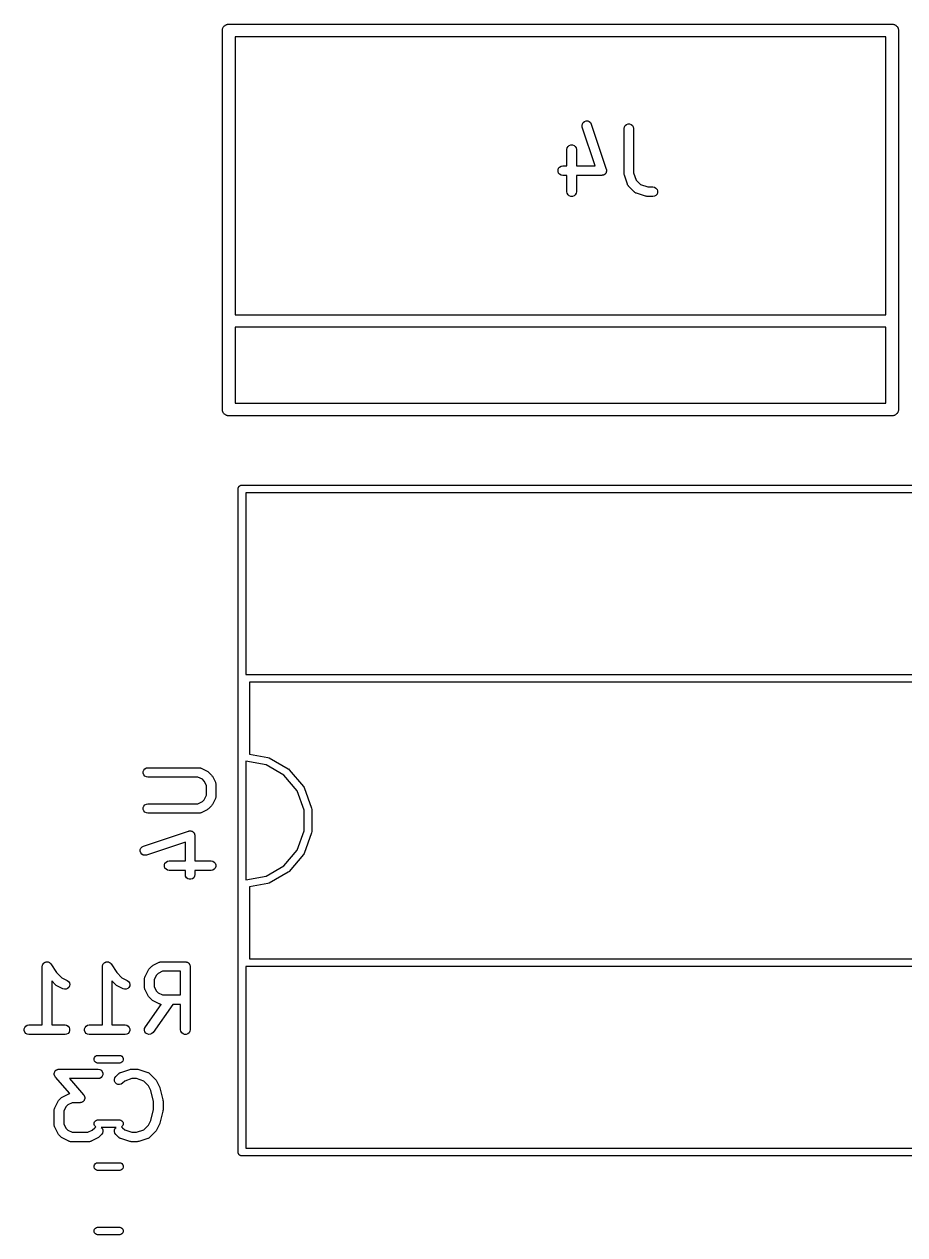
# Model space of a CAD drawing. Extents: x 43.6 to 136.4, y -133.5 to -113.1.
# Drawn here: x 107.46 to 121.4, y -132.37 to -113.2 of the extents above; entities that cross this region are included whole.
import ezdxf

# ---------------------------------------------------------------- set-up
doc = ezdxf.new("R2010")
doc.units = 0
doc.header["$MEASUREMENT"] = 0
doc.layers.add('BLACK', color=7, linetype='CONTINUOUS')

msp = doc.modelspace()

# ---------------------------------------------------------------- linework, layer by layer
at = {"layer": 'BLACK', "linetype": 'CONTINUOUS'}
for p, q in [((110.6, -113.282), (110.603, -113.274)), ((110.6, -113.291), (110.6, -113.282)), ((110.6, -117.891), (110.6, -113.291)), ((110.603, -113.274), (110.605, -113.265)), ((110.605, -113.265), (110.609, -113.258)), ((110.609, -113.258), (110.612, -113.249)), ((110.612, -113.249), (110.618, -113.242)), ((110.618, -113.242), (110.622, -113.235)), ((110.622, -113.235), (110.629, -113.229)), ((110.629, -113.229), (110.635, -113.222)), ((110.635, -113.222), (110.642, -113.218)), ((110.642, -113.218), (110.649, -113.212)), ((110.649, -113.212), (110.658, -113.209)), ((110.658, -113.209), (110.665, -113.205)), ((110.665, -113.205), (110.674, -113.203)), ((110.674, -113.203), (110.682, -113.2)), ((110.682, -113.2), (110.691, -113.2)), ((110.691, -113.2), (110.691, -113.2)), ((110.691, -113.2), (121.209, -113.2)), ((121.209, -113.2), (121.209, -113.2)), ((121.209, -113.2), (121.218, -113.2)), ((121.218, -113.2), (121.226, -113.203)), ((121.226, -113.203), (121.235, -113.205)), ((121.235, -113.205), (121.242, -113.209)), ((121.242, -113.209), (121.251, -113.212)), ((121.251, -113.212), (121.258, -113.218)), ((121.258, -113.218), (121.265, -113.222)), ((121.265, -113.222), (121.271, -113.229)), ((121.271, -113.229), (121.278, -113.235)), ((121.278, -113.235), (121.282, -113.242)), ((121.282, -113.242), (121.288, -113.249)), ((121.288, -113.249), (121.291, -113.258)), ((121.291, -113.258), (121.295, -113.265)), ((121.295, -113.265), (121.297, -113.274)), ((121.297, -113.274), (121.3, -113.282)), ((121.3, -113.282), (121.3, -113.291)), ((121.3, -113.291), (121.3, -113.291)), ((121.3, -113.291), (121.3, -119.309)), ((110.8, -113.4), (110.8, -117.8)), ((121.1, -113.4), (110.8, -113.4)), ((121.1, -117.8), (121.1, -113.4)), ((116.292, -114.803), (116.297, -114.777)), ((116.296, -114.828), (116.292, -114.803)), ((116.501, -115.444), (116.296, -114.828)), ((116.297, -114.777), (116.311, -114.755)), ((116.311, -114.755), (116.331, -114.739)), ((116.331, -114.739), (116.356, -114.731)), ((116.356, -114.731), (116.382, -114.731)), ((116.382, -114.731), (116.406, -114.741)), ((116.406, -114.741), (116.425, -114.758)), ((116.425, -114.758), (116.438, -114.781)), ((116.438, -114.781), (116.676, -115.495)), ((116.958, -114.852), (116.963, -114.827)), ((116.963, -114.827), (116.976, -114.804)), ((116.976, -114.804), (116.996, -114.787)), ((116.996, -114.787), (117.02, -114.779)), ((117.02, -114.779), (117.046, -114.779)), ((117.046, -114.779), (117.071, -114.787)), ((117.071, -114.787), (117.091, -114.804)), ((117.091, -114.804), (117.104, -114.827)), ((117.104, -114.827), (117.108, -114.852)), ((116.958, -115.567), (116.958, -114.852)), ((117.108, -114.852), (117.108, -115.554)), ((116.054, -115.186), (116.058, -115.16)), ((116.054, -115.444), (116.054, -115.186)), ((116.058, -115.16), (116.071, -115.138)), ((116.071, -115.138), (116.091, -115.121)), ((116.091, -115.121), (116.116, -115.112)), ((116.116, -115.112), (116.142, -115.112)), ((116.142, -115.112), (116.166, -115.121)), ((116.166, -115.121), (116.186, -115.138)), ((116.186, -115.138), (116.199, -115.16)), ((116.199, -115.16), (116.204, -115.186)), ((116.204, -115.186), (116.204, -115.444)), ((115.912, -115.506), (115.921, -115.482)), ((115.912, -115.532), (115.912, -115.506)), ((115.921, -115.557), (115.912, -115.532)), ((115.921, -115.482), (115.938, -115.462)), ((115.938, -115.576), (115.921, -115.557)), ((115.938, -115.462), (115.96, -115.449)), ((115.96, -115.59), (115.938, -115.576)), ((115.96, -115.449), (115.986, -115.444)), ((115.986, -115.594), (115.96, -115.59)), ((115.986, -115.444), (116.054, -115.444)), ((116.054, -115.594), (115.986, -115.594)), ((116.054, -115.852), (116.054, -115.594)), ((116.204, -115.444), (116.501, -115.444)), ((116.605, -115.594), (116.204, -115.594)), ((116.204, -115.594), (116.204, -115.852)), ((116.61, -115.593), (116.605, -115.594)), ((116.616, -115.593), (116.61, -115.593)), ((116.623, -115.591), (116.616, -115.593)), ((116.63, -115.59), (116.623, -115.591)), ((116.635, -115.587), (116.63, -115.59)), ((116.64, -115.585), (116.635, -115.587)), ((116.646, -115.58), (116.64, -115.585)), ((116.653, -115.576), (116.646, -115.58)), ((116.657, -115.572), (116.653, -115.576)), ((116.661, -115.569), (116.657, -115.572)), ((116.665, -115.562), (116.661, -115.569)), ((116.67, -115.557), (116.665, -115.562)), ((116.672, -115.551), (116.67, -115.557)), ((116.675, -115.547), (116.672, -115.551)), ((116.676, -115.539), (116.675, -115.547)), ((116.676, -115.495), (116.677, -115.501)), ((116.679, -115.532), (116.676, -115.539)), ((116.677, -115.501), (116.679, -115.506)), ((116.679, -115.506), (116.679, -115.514)), ((116.679, -115.514), (116.68, -115.521)), ((116.68, -115.521), (116.679, -115.527)), ((116.679, -115.527), (116.679, -115.532)), ((116.96, -115.579), (116.958, -115.567)), ((116.962, -115.59), (116.96, -115.579)), ((117.01, -115.733), (116.962, -115.59)), ((117.108, -115.554), (117.147, -115.669)), ((117.012, -115.737), (117.01, -115.733)), ((117.013, -115.741), (117.012, -115.737)), ((117.018, -115.748), (117.013, -115.741)), ((117.022, -115.756), (117.018, -115.748)), ((117.025, -115.759), (117.022, -115.756)), ((117.028, -115.763), (117.025, -115.759)), ((117.123, -115.858), (117.028, -115.763)), ((117.147, -115.669), (117.217, -115.739)), ((117.217, -115.739), (117.331, -115.777)), ((117.331, -115.777), (117.414, -115.777)), ((117.414, -115.777), (117.44, -115.782)), ((117.44, -115.782), (117.462, -115.795)), ((116.058, -115.878), (116.054, -115.852)), ((116.071, -115.901), (116.058, -115.878)), ((116.091, -115.917), (116.071, -115.901)), ((116.116, -115.926), (116.091, -115.917)), ((116.142, -115.926), (116.116, -115.926)), ((116.166, -115.917), (116.142, -115.926)), ((116.186, -115.901), (116.166, -115.917)), ((116.199, -115.878), (116.186, -115.901)), ((116.204, -115.852), (116.199, -115.878)), ((117.127, -115.86), (117.123, -115.858)), ((117.13, -115.864), (117.127, -115.86)), ((117.137, -115.868), (117.13, -115.864)), ((117.144, -115.873), (117.137, -115.868)), ((117.149, -115.874), (117.144, -115.873)), ((117.152, -115.876), (117.149, -115.874)), ((117.295, -115.924), (117.152, -115.876)), ((117.307, -115.925), (117.295, -115.924)), ((117.319, -115.927), (117.307, -115.925)), ((117.414, -115.927), (117.319, -115.927)), ((117.44, -115.923), (117.414, -115.927)), ((117.462, -115.91), (117.44, -115.923)), ((117.462, -115.795), (117.479, -115.815)), ((117.479, -115.89), (117.462, -115.91)), ((117.479, -115.815), (117.488, -115.839)), ((117.488, -115.865), (117.479, -115.89)), ((117.488, -115.839), (117.488, -115.865)), ((110.6, -119.282), (110.6, -117.891)), ((110.6, -117.891), (110.6, -117.891)), ((110.8, -117.8), (121.1, -117.8)), ((110.8, -118), (110.8, -119.2)), ((121.1, -118), (110.8, -118)), ((121.1, -119.2), (121.1, -118)), ((110.8, -119.2), (121.1, -119.2)), ((110.6, -119.318), (110.6, -119.282)), ((110.603, -119.326), (110.6, -119.318)), ((110.605, -119.335), (110.603, -119.326)), ((110.609, -119.342), (110.605, -119.335)), ((110.612, -119.351), (110.609, -119.342)), ((110.618, -119.358), (110.612, -119.351)), ((110.622, -119.365), (110.618, -119.358)), ((110.629, -119.371), (110.622, -119.365)), ((110.635, -119.378), (110.629, -119.371)), ((110.642, -119.382), (110.635, -119.378)), ((110.649, -119.388), (110.642, -119.382)), ((110.658, -119.391), (110.649, -119.388)), ((110.665, -119.395), (110.658, -119.391)), ((110.674, -119.397), (110.665, -119.395)), ((110.682, -119.4), (110.674, -119.397)), ((110.691, -119.4), (110.682, -119.4)), ((121.209, -119.4), (110.691, -119.4)), ((110.691, -119.4), (110.691, -119.4)), ((121.218, -119.4), (121.209, -119.4)), ((121.209, -119.4), (121.209, -119.4)), ((121.226, -119.397), (121.218, -119.4)), ((121.235, -119.395), (121.226, -119.397)), ((121.242, -119.391), (121.235, -119.395)), ((121.251, -119.388), (121.242, -119.391)), ((121.258, -119.382), (121.251, -119.388)), ((121.265, -119.378), (121.258, -119.382)), ((121.271, -119.371), (121.265, -119.378)), ((121.278, -119.365), (121.271, -119.371)), ((121.282, -119.358), (121.278, -119.365)), ((121.288, -119.351), (121.282, -119.358)), ((121.291, -119.342), (121.288, -119.351)), ((121.295, -119.335), (121.291, -119.342)), ((121.297, -119.326), (121.295, -119.335)), ((121.3, -119.318), (121.297, -119.326)), ((121.3, -119.309), (121.3, -119.318)), ((121.3, -119.309), (121.3, -119.309)), ((110.85, -120.549), (110.852, -120.544)), ((110.85, -120.555), (110.85, -120.549)), ((110.85, -131.065), (110.85, -120.555)), ((110.852, -120.544), (110.853, -120.539)), ((110.853, -120.539), (110.855, -120.535)), ((110.855, -120.535), (110.857, -120.53)), ((110.857, -120.53), (110.861, -120.525)), ((110.861, -120.525), (110.863, -120.521)), ((110.863, -120.521), (110.867, -120.517)), ((110.867, -120.517), (110.871, -120.513)), ((110.871, -120.513), (110.875, -120.511)), ((110.875, -120.511), (110.88, -120.507)), ((110.88, -120.507), (110.885, -120.505)), ((110.885, -120.505), (110.889, -120.503)), ((110.889, -120.503), (110.894, -120.502)), ((110.894, -120.502), (110.899, -120.5)), ((110.899, -120.5), (110.905, -120.5)), ((110.905, -120.5), (110.905, -120.5)), ((110.905, -120.5), (131.475, -120.5)), ((110.97, -120.62), (110.97, -123.5)), ((131.41, -120.62), (110.97, -120.62)), ((110.97, -123.5), (131.41, -123.5)), ((111.03, -123.62), (111.03, -124.76)), ((131.35, -123.62), (111.03, -123.62)), ((111.03, -124.76), (111.322, -124.811)), ((109.374, -124.991), (109.397, -124.978)), ((109.397, -124.978), (109.422, -124.973)), ((109.422, -124.973), (110.232, -124.973)), ((110.232, -124.973), (110.236, -124.974)), ((110.236, -124.974), (110.24, -124.974)), ((110.24, -124.974), (110.249, -124.976)), ((110.249, -124.976), (110.258, -124.978)), ((110.258, -124.978), (110.261, -124.98)), ((110.261, -124.98), (110.265, -124.981)), ((110.265, -124.981), (110.361, -125.029)), ((111.291, -124.928), (110.97, -124.871)), ((110.97, -124.871), (110.97, -126.749)), ((111.574, -125.091), (111.291, -124.928)), ((111.322, -124.811), (111.342, -124.818)), ((111.342, -124.818), (111.342, -124.818)), ((111.342, -124.818), (111.643, -124.992)), ((109.349, -125.035), (109.357, -125.011)), ((109.349, -125.061), (109.349, -125.035)), ((109.357, -125.086), (109.349, -125.061)), ((109.357, -125.011), (109.374, -124.991)), ((109.374, -125.106), (109.357, -125.086)), ((109.397, -125.119), (109.374, -125.106)), ((109.422, -125.123), (109.397, -125.119)), ((110.214, -125.123), (109.422, -125.123)), ((110.283, -125.157), (110.214, -125.123)), ((110.313, -125.188), (110.283, -125.157)), ((110.361, -125.029), (110.37, -125.036)), ((110.37, -125.036), (110.38, -125.043)), ((110.38, -125.043), (110.428, -125.09)), ((110.428, -125.09), (110.435, -125.1)), ((110.435, -125.1), (110.442, -125.11)), ((110.442, -125.11), (110.489, -125.205)), ((111.783, -125.34), (111.574, -125.091)), ((111.643, -124.992), (111.643, -124.992)), ((111.643, -124.992), (111.645, -124.994)), ((111.645, -124.994), (111.659, -125.005)), ((111.659, -125.005), (111.659, -125.005)), ((111.659, -125.005), (111.882, -125.271)), ((110.347, -125.256), (110.313, -125.188)), ((110.347, -125.411), (110.347, -125.256)), ((110.489, -125.205), (110.491, -125.209)), ((110.491, -125.209), (110.493, -125.213)), ((110.493, -125.213), (110.494, -125.222)), ((110.494, -125.222), (110.497, -125.23)), ((110.497, -125.23), (110.497, -125.234)), ((110.497, -125.234), (110.497, -125.239)), ((110.497, -125.239), (110.497, -125.429)), ((111.895, -125.647), (111.783, -125.34)), ((111.882, -125.271), (111.882, -125.271)), ((111.882, -125.271), (111.892, -125.289)), ((111.892, -125.289), (112.011, -125.616)), ((109.357, -125.582), (109.374, -125.562)), ((109.374, -125.562), (109.397, -125.549)), ((109.397, -125.549), (109.422, -125.545)), ((109.422, -125.545), (110.214, -125.545)), ((110.214, -125.545), (110.283, -125.51)), ((110.283, -125.51), (110.313, -125.48)), ((110.313, -125.48), (110.347, -125.411)), ((110.442, -125.558), (110.435, -125.567)), ((110.489, -125.463), (110.442, -125.558)), ((110.491, -125.458), (110.489, -125.463)), ((110.493, -125.455), (110.491, -125.458)), ((110.494, -125.446), (110.493, -125.455)), ((110.497, -125.438), (110.494, -125.446)), ((110.497, -125.429), (110.497, -125.433)), ((110.497, -125.433), (110.497, -125.438)), ((109.349, -125.606), (109.357, -125.582)), ((109.349, -125.633), (109.349, -125.606)), ((109.357, -125.657), (109.349, -125.633)), ((109.374, -125.677), (109.357, -125.657)), ((109.397, -125.69), (109.374, -125.677)), ((109.422, -125.695), (109.397, -125.69)), ((110.232, -125.695), (109.422, -125.695)), ((110.236, -125.694), (110.232, -125.695)), ((110.24, -125.694), (110.236, -125.694)), ((110.249, -125.692), (110.24, -125.694)), ((110.258, -125.69), (110.249, -125.692)), ((110.261, -125.688), (110.258, -125.69)), ((110.265, -125.687), (110.261, -125.688)), ((110.361, -125.639), (110.265, -125.687)), ((110.37, -125.632), (110.361, -125.639)), ((110.38, -125.625), (110.37, -125.632)), ((110.428, -125.577), (110.38, -125.625)), ((110.435, -125.567), (110.428, -125.577)), ((111.895, -125.973), (111.895, -125.647)), ((112.011, -125.616), (112.015, -125.636)), ((112.015, -125.636), (112.015, -125.984)), ((109.351, -126.215), (110.065, -125.977)), ((110.065, -125.977), (110.071, -125.976)), ((110.071, -125.976), (110.076, -125.974)), ((110.076, -125.974), (110.084, -125.974)), ((110.084, -125.974), (110.091, -125.973)), ((110.091, -125.973), (110.097, -125.974)), ((110.097, -125.974), (110.102, -125.974)), ((110.102, -125.974), (110.109, -125.977)), ((110.109, -125.977), (110.117, -125.978)), ((110.117, -125.978), (110.121, -125.981)), ((110.121, -125.981), (110.127, -125.983)), ((110.127, -125.983), (110.132, -125.988)), ((110.132, -125.988), (110.139, -125.992)), ((110.139, -125.992), (110.142, -125.996)), ((110.142, -125.996), (110.146, -126)), ((110.146, -126), (110.15, -126.006)), ((110.15, -126.006), (110.155, -126.012)), ((110.155, -126.012), (110.157, -126.018)), ((110.157, -126.018), (110.16, -126.022)), ((110.16, -126.022), (110.161, -126.03)), ((110.161, -126.03), (110.163, -126.037)), ((110.163, -126.037), (110.163, -126.043)), ((110.163, -126.043), (110.164, -126.048)), ((110.164, -126.048), (110.164, -126.449)), ((111.783, -126.28), (111.895, -125.973)), ((112.011, -126.004), (111.892, -126.331)), ((112.015, -125.984), (112.011, -126.004)), ((109.301, -126.271), (109.311, -126.247)), ((109.301, -126.297), (109.301, -126.271)), ((109.309, -126.322), (109.301, -126.297)), ((109.325, -126.342), (109.309, -126.322)), ((109.311, -126.247), (109.328, -126.227)), ((109.328, -126.227), (109.351, -126.215)), ((110.014, -126.152), (109.398, -126.357)), ((110.014, -126.449), (110.014, -126.152)), ((111.574, -126.529), (111.783, -126.28)), ((109.347, -126.356), (109.325, -126.342)), ((109.373, -126.361), (109.347, -126.356)), ((109.398, -126.357), (109.373, -126.361)), ((109.682, -126.511), (109.691, -126.487)), ((109.682, -126.537), (109.682, -126.511)), ((109.691, -126.487), (109.708, -126.467)), ((109.708, -126.467), (109.73, -126.454)), ((109.73, -126.454), (109.756, -126.449)), ((109.756, -126.449), (110.014, -126.449)), ((110.164, -126.449), (110.422, -126.449)), ((110.422, -126.449), (110.448, -126.454)), ((110.448, -126.454), (110.471, -126.467)), ((110.471, -126.467), (110.487, -126.487)), ((110.487, -126.487), (110.496, -126.511)), ((110.496, -126.511), (110.496, -126.537)), ((111.882, -126.349), (111.659, -126.615)), ((111.892, -126.331), (111.882, -126.349)), ((109.691, -126.562), (109.682, -126.537)), ((109.708, -126.582), (109.691, -126.562)), ((109.73, -126.595), (109.708, -126.582)), ((109.756, -126.599), (109.73, -126.595)), ((110.014, -126.599), (109.756, -126.599)), ((110.014, -126.667), (110.014, -126.599)), ((110.019, -126.693), (110.014, -126.667)), ((110.032, -126.715), (110.019, -126.693)), ((110.16, -126.693), (110.146, -126.715)), ((110.164, -126.667), (110.16, -126.693)), ((110.422, -126.599), (110.164, -126.599)), ((110.164, -126.599), (110.164, -126.667)), ((110.448, -126.595), (110.422, -126.599)), ((110.471, -126.582), (110.448, -126.595)), ((110.487, -126.562), (110.471, -126.582)), ((110.496, -126.537), (110.487, -126.562)), ((110.97, -126.749), (111.291, -126.692)), ((111.291, -126.692), (111.574, -126.529)), ((111.643, -126.628), (111.342, -126.802)), ((111.65, -126.622), (111.643, -126.628)), ((111.643, -126.628), (111.643, -126.628)), ((111.659, -126.615), (111.65, -126.622)), ((111.659, -126.615), (111.659, -126.615)), ((110.052, -126.732), (110.032, -126.715)), ((110.076, -126.741), (110.052, -126.732)), ((110.102, -126.741), (110.076, -126.741)), ((110.127, -126.732), (110.102, -126.741)), ((110.146, -126.715), (110.127, -126.732)), ((111.322, -126.809), (111.03, -126.86)), ((111.03, -126.86), (111.03, -128)), ((111.342, -126.802), (111.322, -126.809)), ((111.342, -126.802), (111.342, -126.802)), ((107.79, -128.056), (107.794, -128.054)), ((107.794, -128.054), (107.802, -128.052)), ((107.802, -128.052), (107.811, -128.049)), ((107.811, -128.049), (107.815, -128.049)), ((107.815, -128.049), (107.819, -128.048)), ((107.819, -128.048), (107.828, -128.049)), ((107.828, -128.049), (107.837, -128.049)), ((107.837, -128.049), (107.841, -128.05)), ((107.841, -128.05), (107.845, -128.05)), ((107.845, -128.05), (107.853, -128.054)), ((107.853, -128.054), (107.861, -128.057)), ((108.743, -128.056), (108.746, -128.054)), ((108.746, -128.054), (108.755, -128.052)), ((108.755, -128.052), (108.763, -128.049)), ((108.763, -128.049), (108.767, -128.049)), ((108.767, -128.049), (108.771, -128.048)), ((108.771, -128.048), (108.78, -128.049)), ((108.78, -128.049), (108.789, -128.049)), ((108.789, -128.049), (108.793, -128.05)), ((108.793, -128.05), (108.797, -128.05)), ((108.797, -128.05), (108.805, -128.054)), ((108.805, -128.054), (108.814, -128.057)), ((109.505, -128.103), (109.6, -128.055)), ((109.6, -128.055), (109.604, -128.054)), ((109.604, -128.054), (109.608, -128.052)), ((109.608, -128.052), (109.616, -128.05)), ((109.616, -128.05), (109.625, -128.048)), ((109.625, -128.048), (109.629, -128.048)), ((109.629, -128.048), (109.633, -128.047)), ((109.633, -128.047), (110.014, -128.047)), ((110.014, -128.047), (110.021, -128.049)), ((110.021, -128.049), (110.027, -128.049)), ((110.027, -128.049), (110.033, -128.051)), ((110.033, -128.051), (110.04, -128.052)), ((110.04, -128.052), (110.046, -128.055)), ((110.046, -128.055), (110.052, -128.057)), ((111.03, -128), (131.35, -128)), ((107.749, -128.114), (107.752, -128.106)), ((107.75, -128.118), (107.749, -128.114)), ((107.749, -128.122), (107.75, -128.118)), ((107.749, -129.047), (107.749, -128.122)), ((107.752, -128.106), (107.753, -128.097)), ((107.753, -128.097), (107.755, -128.093)), ((107.755, -128.093), (107.757, -128.089)), ((107.757, -128.089), (107.762, -128.082)), ((107.762, -128.082), (107.766, -128.074)), ((107.766, -128.074), (107.77, -128.071)), ((107.77, -128.071), (107.772, -128.068)), ((107.772, -128.068), (107.779, -128.063)), ((107.779, -128.063), (107.786, -128.057)), ((107.786, -128.057), (107.79, -128.056)), ((107.861, -128.057), (107.864, -128.06)), ((107.864, -128.06), (107.868, -128.062)), ((107.868, -128.062), (107.874, -128.068)), ((107.874, -128.068), (107.881, -128.074)), ((107.881, -128.074), (107.883, -128.078)), ((107.883, -128.078), (107.886, -128.081)), ((107.886, -128.081), (107.977, -128.217)), ((107.977, -128.217), (108.059, -128.299)), ((108.701, -128.122), (108.702, -128.118)), ((108.701, -129.047), (108.701, -128.122)), ((108.702, -128.114), (108.704, -128.106)), ((108.702, -128.118), (108.702, -128.114)), ((108.704, -128.106), (108.706, -128.097)), ((108.706, -128.097), (108.708, -128.093)), ((108.708, -128.093), (108.709, -128.089)), ((108.709, -128.089), (108.714, -128.082)), ((108.714, -128.082), (108.719, -128.074)), ((108.719, -128.074), (108.722, -128.071)), ((108.722, -128.071), (108.724, -128.068)), ((108.724, -128.068), (108.732, -128.063)), ((108.732, -128.063), (108.739, -128.057)), ((108.739, -128.057), (108.743, -128.056)), ((108.814, -128.057), (108.817, -128.06)), ((108.817, -128.06), (108.821, -128.062)), ((108.821, -128.062), (108.827, -128.068)), ((108.827, -128.068), (108.834, -128.074)), ((108.834, -128.074), (108.836, -128.078)), ((108.836, -128.078), (108.839, -128.081)), ((108.839, -128.081), (108.93, -128.217)), ((108.93, -128.217), (109.011, -128.299)), ((109.376, -128.279), (109.423, -128.184)), ((109.423, -128.184), (109.431, -128.174)), ((109.431, -128.174), (109.437, -128.165)), ((109.437, -128.165), (109.485, -128.117)), ((109.485, -128.117), (109.495, -128.11)), ((109.495, -128.11), (109.505, -128.103)), ((109.583, -128.232), (109.552, -128.262)), ((109.651, -128.197), (109.583, -128.232)), ((109.939, -128.197), (109.651, -128.197)), ((109.939, -128.571), (109.939, -128.197)), ((110.052, -128.057), (110.057, -128.062)), ((110.057, -128.062), (110.062, -128.065)), ((110.062, -128.065), (110.067, -128.07)), ((110.067, -128.07), (110.072, -128.074)), ((110.072, -128.074), (110.075, -128.08)), ((110.075, -128.08), (110.079, -128.085)), ((110.079, -128.085), (110.081, -128.091)), ((110.081, -128.091), (110.085, -128.097)), ((110.085, -128.097), (110.086, -128.103)), ((110.086, -128.103), (110.088, -128.109)), ((110.088, -128.109), (110.088, -128.116)), ((110.088, -128.116), (110.089, -128.122)), ((110.089, -128.122), (110.089, -129.122)), ((110.97, -128.12), (110.97, -131)), ((131.41, -128.12), (110.97, -128.12)), ((107.961, -128.414), (107.899, -128.351)), ((107.899, -128.351), (107.899, -129.047)), ((107.971, -128.42), (107.961, -128.414)), ((107.981, -128.428), (107.971, -128.42)), ((108.076, -128.475), (107.981, -128.428)), ((108.059, -128.299), (108.143, -128.341)), ((108.143, -128.341), (108.164, -128.357)), ((108.164, -128.357), (108.178, -128.378)), ((108.181, -128.429), (108.17, -128.453)), ((108.178, -128.378), (108.184, -128.404)), ((108.184, -128.404), (108.181, -128.429)), ((108.914, -128.414), (108.851, -128.351)), ((108.851, -128.351), (108.851, -129.047)), ((108.923, -128.42), (108.914, -128.414)), ((108.933, -128.428), (108.923, -128.42)), ((109.028, -128.475), (108.933, -128.428)), ((109.011, -128.299), (109.095, -128.341)), ((109.095, -128.341), (109.116, -128.357)), ((109.116, -128.357), (109.131, -128.378)), ((109.134, -128.429), (109.122, -128.453)), ((109.131, -128.378), (109.137, -128.404)), ((109.137, -128.404), (109.134, -128.429)), ((109.368, -128.304), (109.371, -128.296)), ((109.369, -128.309), (109.368, -128.304)), ((109.368, -128.313), (109.369, -128.309)), ((109.368, -128.456), (109.368, -128.313)), ((109.371, -128.296), (109.372, -128.287)), ((109.372, -128.287), (109.375, -128.283)), ((109.375, -128.283), (109.376, -128.279)), ((109.552, -128.262), (109.518, -128.331)), ((109.518, -128.331), (109.518, -128.438)), ((109.518, -128.438), (109.552, -128.507)), ((108.101, -128.483), (108.076, -128.475)), ((108.127, -128.481), (108.101, -128.483)), ((108.151, -128.471), (108.127, -128.481)), ((108.17, -128.453), (108.151, -128.471)), ((109.053, -128.483), (109.028, -128.475)), ((109.079, -128.481), (109.053, -128.483)), ((109.103, -128.471), (109.079, -128.481)), ((109.122, -128.453), (109.103, -128.471)), ((109.369, -128.46), (109.368, -128.456)), ((109.368, -128.464), (109.369, -128.46)), ((109.371, -128.473), (109.368, -128.464)), ((109.372, -128.481), (109.371, -128.473)), ((109.375, -128.485), (109.372, -128.481)), ((109.376, -128.489), (109.375, -128.485)), ((109.423, -128.584), (109.376, -128.489)), ((109.431, -128.594), (109.423, -128.584)), ((109.437, -128.604), (109.431, -128.594)), ((109.485, -128.652), (109.437, -128.604)), ((109.552, -128.507), (109.583, -128.537)), ((109.583, -128.537), (109.651, -128.571)), ((109.651, -128.571), (109.939, -128.571)), ((109.381, -129.079), (109.632, -128.721)), ((109.495, -128.658), (109.485, -128.652)), ((109.505, -128.666), (109.495, -128.658)), ((109.815, -128.721), (109.504, -129.165)), ((109.6, -128.713), (109.505, -128.666)), ((109.604, -128.715), (109.6, -128.713)), ((109.608, -128.717), (109.604, -128.715)), ((109.616, -128.718), (109.608, -128.717)), ((109.625, -128.721), (109.616, -128.718)), ((109.629, -128.72), (109.625, -128.721)), ((109.632, -128.721), (109.629, -128.72)), ((109.939, -128.721), (109.815, -128.721)), ((109.939, -129.122), (109.939, -128.721)), ((107.464, -129.109), (107.473, -129.085)), ((107.464, -129.135), (107.464, -129.109)), ((107.473, -129.16), (107.464, -129.135)), ((107.473, -129.085), (107.49, -129.065)), ((107.49, -129.18), (107.473, -129.16)), ((107.49, -129.065), (107.512, -129.052)), ((107.512, -129.193), (107.49, -129.18)), ((107.512, -129.052), (107.538, -129.047)), ((107.538, -129.197), (107.512, -129.193)), ((107.538, -129.047), (107.749, -129.047)), ((108.11, -129.197), (107.538, -129.197)), ((107.899, -129.047), (108.11, -129.047)), ((108.11, -129.047), (108.135, -129.052)), ((108.135, -129.193), (108.11, -129.197)), ((108.135, -129.052), (108.158, -129.065)), ((108.158, -129.18), (108.135, -129.193)), ((108.158, -129.065), (108.174, -129.085)), ((108.174, -129.16), (108.158, -129.18)), ((108.174, -129.085), (108.183, -129.109)), ((108.183, -129.135), (108.174, -129.16)), ((108.183, -129.109), (108.183, -129.135)), ((108.417, -129.109), (108.426, -129.085)), ((108.417, -129.135), (108.417, -129.109)), ((108.426, -129.16), (108.417, -129.135)), ((108.426, -129.085), (108.442, -129.065)), ((108.442, -129.18), (108.426, -129.16)), ((108.442, -129.065), (108.465, -129.052)), ((108.465, -129.193), (108.442, -129.18)), ((108.465, -129.052), (108.49, -129.047)), ((108.49, -129.197), (108.465, -129.193)), ((108.49, -129.047), (108.701, -129.047)), ((109.062, -129.197), (108.49, -129.197)), ((108.851, -129.047), (109.062, -129.047)), ((109.062, -129.047), (109.088, -129.052)), ((109.088, -129.193), (109.062, -129.197)), ((109.088, -129.052), (109.11, -129.065)), ((109.11, -129.18), (109.088, -129.193)), ((109.11, -129.065), (109.127, -129.085)), ((109.127, -129.16), (109.11, -129.18)), ((109.127, -129.085), (109.136, -129.109)), ((109.136, -129.135), (109.127, -129.16)), ((109.136, -129.109), (109.136, -129.135)), ((109.368, -129.129), (109.37, -129.103)), ((109.375, -129.154), (109.368, -129.129)), ((109.37, -129.103), (109.381, -129.079)), ((109.39, -129.175), (109.375, -129.154)), ((109.411, -129.19), (109.39, -129.175)), ((109.436, -129.197), (109.411, -129.19)), ((109.462, -129.195), (109.436, -129.197)), ((109.486, -129.184), (109.462, -129.195)), ((109.504, -129.165), (109.486, -129.184)), ((109.944, -129.148), (109.939, -129.122)), ((109.957, -129.171), (109.944, -129.148)), ((109.977, -129.187), (109.957, -129.171)), ((110.001, -129.196), (109.977, -129.187)), ((110.027, -129.196), (110.001, -129.196)), ((110.052, -129.187), (110.027, -129.196)), ((110.072, -129.171), (110.052, -129.187)), ((110.085, -129.148), (110.072, -129.171)), ((110.089, -129.122), (110.085, -129.148)), ((108.569, -129.579), (108.576, -129.56)), ((108.569, -129.601), (108.569, -129.579)), ((108.576, -129.56), (108.59, -129.543)), ((108.59, -129.543), (108.608, -129.533)), ((108.608, -129.533), (108.623, -129.53)), ((108.623, -129.53), (108.977, -129.53)), ((108.977, -129.53), (108.992, -129.533)), ((108.992, -129.533), (109.01, -129.543)), ((109.01, -129.543), (109.024, -129.56)), ((109.024, -129.56), (109.031, -129.579)), ((109.031, -129.579), (109.031, -129.601)), ((107.949, -129.785), (107.953, -129.78)), ((107.953, -129.78), (107.956, -129.775)), ((107.956, -129.775), (107.961, -129.771)), ((107.961, -129.771), (107.966, -129.765)), ((107.966, -129.765), (107.971, -129.762)), ((107.971, -129.762), (107.975, -129.758)), ((107.975, -129.758), (107.982, -129.756)), ((107.982, -129.756), (107.989, -129.752)), ((107.989, -129.752), (107.994, -129.751)), ((107.994, -129.751), (108, -129.749)), ((108, -129.749), (108.007, -129.749)), ((108.007, -129.749), (108.014, -129.747)), ((108.014, -129.747), (108.633, -129.747)), ((108.576, -129.62), (108.569, -129.601)), ((108.59, -129.637), (108.576, -129.62)), ((108.608, -129.647), (108.59, -129.637)), ((108.623, -129.65), (108.608, -129.647)), ((108.977, -129.65), (108.623, -129.65)), ((108.633, -129.747), (108.659, -129.752)), ((108.659, -129.752), (108.682, -129.765)), ((108.682, -129.765), (108.698, -129.785)), ((108.992, -129.647), (108.977, -129.65)), ((108.991, -129.799), (109.133, -129.751)), ((109.01, -129.637), (108.992, -129.647)), ((109.024, -129.62), (109.01, -129.637)), ((109.031, -129.601), (109.024, -129.62)), ((109.133, -129.751), (109.145, -129.749)), ((109.145, -129.749), (109.157, -129.747)), ((109.157, -129.747), (109.252, -129.747)), ((109.252, -129.747), (109.264, -129.749)), ((109.264, -129.749), (109.276, -129.751)), ((109.276, -129.751), (109.419, -129.799)), ((107.939, -129.824), (107.94, -129.817)), ((107.94, -129.83), (107.939, -129.824)), ((107.94, -129.809), (107.942, -129.804)), ((107.94, -129.817), (107.94, -129.809)), ((107.94, -129.835), (107.94, -129.83)), ((107.943, -129.842), (107.94, -129.835)), ((107.942, -129.804), (107.943, -129.798)), ((107.943, -129.798), (107.947, -129.792)), ((107.944, -129.849), (107.943, -129.842)), ((107.947, -129.854), (107.944, -129.849)), ((107.947, -129.792), (107.949, -129.785)), ((107.949, -129.86), (107.947, -129.854)), ((107.954, -129.865), (107.949, -129.86)), ((107.958, -129.872), (107.954, -129.865)), ((108.185, -130.132), (107.958, -129.872)), ((108.633, -129.897), (108.18, -129.897)), ((108.18, -129.897), (108.404, -130.154)), ((108.659, -129.893), (108.633, -129.897)), ((108.682, -129.88), (108.659, -129.893)), ((108.698, -129.86), (108.682, -129.88)), ((108.698, -129.785), (108.707, -129.809)), ((108.707, -129.835), (108.698, -129.86)), ((108.707, -129.809), (108.707, -129.835)), ((108.892, -129.911), (108.899, -129.886)), ((108.894, -129.937), (108.892, -129.911)), ((108.905, -129.961), (108.894, -129.937)), ((108.899, -129.886), (108.914, -129.865)), ((108.924, -129.979), (108.905, -129.961)), ((108.914, -129.865), (108.961, -129.817)), ((108.961, -129.817), (108.965, -129.814)), ((108.965, -129.814), (108.968, -129.811)), ((108.968, -129.811), (108.975, -129.807)), ((108.975, -129.807), (108.983, -129.802)), ((108.983, -129.802), (108.987, -129.801)), ((108.987, -129.801), (108.991, -129.799)), ((109.02, -129.971), (108.998, -129.986)), ((109.055, -129.936), (109.02, -129.971)), ((109.169, -129.897), (109.055, -129.936)), ((109.24, -129.897), (109.169, -129.897)), ((109.355, -129.936), (109.24, -129.897)), ((109.429, -130.01), (109.355, -129.936)), ((109.419, -129.799), (109.423, -129.801)), ((109.423, -129.801), (109.427, -129.802)), ((109.427, -129.802), (109.434, -129.807)), ((109.434, -129.807), (109.442, -129.811)), ((109.442, -129.811), (109.445, -129.814)), ((109.445, -129.814), (109.448, -129.817)), ((109.448, -129.817), (109.544, -129.912)), ((109.544, -129.912), (109.55, -129.922)), ((109.55, -129.922), (109.558, -129.932)), ((109.558, -129.932), (109.605, -130.027)), ((108.076, -130.184), (108.171, -130.136)), ((108.171, -130.136), (108.175, -130.135)), ((108.175, -130.135), (108.179, -130.133)), ((108.179, -130.133), (108.185, -130.132)), ((108.404, -130.154), (108.408, -130.16)), ((108.408, -130.16), (108.413, -130.166)), ((108.947, -129.99), (108.924, -129.979)), ((108.973, -129.992), (108.947, -129.99)), ((108.998, -129.986), (108.973, -129.992)), ((109.467, -130.087), (109.429, -130.01)), ((109.511, -130.26), (109.467, -130.087)), ((109.605, -130.027), (109.608, -130.035)), ((109.608, -130.035), (109.611, -130.042)), ((109.611, -130.042), (109.658, -130.233)), ((107.947, -130.36), (107.995, -130.265)), ((107.995, -130.265), (108.002, -130.255)), ((108.002, -130.255), (108.009, -130.246)), ((108.009, -130.246), (108.056, -130.198)), ((108.056, -130.198), (108.066, -130.191)), ((108.066, -130.191), (108.076, -130.184)), ((108.124, -130.343), (108.089, -130.412)), ((108.154, -130.313), (108.124, -130.343)), ((108.222, -130.278), (108.154, -130.313)), ((108.348, -130.278), (108.222, -130.278)), ((108.355, -130.277), (108.348, -130.278)), ((108.362, -130.277), (108.355, -130.277)), ((108.368, -130.275), (108.362, -130.277)), ((108.373, -130.274), (108.368, -130.275)), ((108.38, -130.27), (108.373, -130.274)), ((108.386, -130.267), (108.38, -130.27)), ((108.391, -130.264), (108.386, -130.267)), ((108.396, -130.261), (108.391, -130.264)), ((108.401, -130.255), (108.396, -130.261)), ((108.406, -130.25), (108.401, -130.255)), ((108.409, -130.245), (108.406, -130.25)), ((108.413, -130.241), (108.409, -130.245)), ((108.413, -130.166), (108.415, -130.171)), ((108.415, -130.234), (108.413, -130.241)), ((108.415, -130.171), (108.418, -130.176)), ((108.419, -130.228), (108.415, -130.234)), ((108.418, -130.176), (108.419, -130.183)), ((108.419, -130.183), (108.421, -130.19)), ((108.421, -130.216), (108.419, -130.222)), ((108.419, -130.222), (108.419, -130.228)), ((108.421, -130.19), (108.421, -130.196)), ((108.421, -130.196), (108.423, -130.202)), ((108.423, -130.202), (108.421, -130.209)), ((108.421, -130.209), (108.421, -130.216)), ((109.511, -130.385), (109.511, -130.26)), ((109.658, -130.233), (109.659, -130.242)), ((109.659, -130.242), (109.661, -130.251)), ((109.661, -130.251), (109.661, -130.394)), ((107.939, -130.394), (107.94, -130.39)), ((107.939, -130.632), (107.939, -130.394)), ((107.94, -130.385), (107.942, -130.377)), ((107.94, -130.39), (107.94, -130.385)), ((107.942, -130.377), (107.944, -130.368)), ((107.944, -130.368), (107.946, -130.364)), ((107.946, -130.364), (107.947, -130.36)), ((108.089, -130.412), (108.089, -130.614)), ((109.467, -130.558), (109.511, -130.385)), ((109.658, -130.412), (109.611, -130.602)), ((109.659, -130.403), (109.658, -130.412)), ((109.661, -130.394), (109.659, -130.403)), ((107.94, -130.636), (107.939, -130.632)), ((107.94, -130.64), (107.94, -130.636)), ((107.942, -130.649), (107.94, -130.64)), ((107.944, -130.658), (107.942, -130.649)), ((107.946, -130.661), (107.944, -130.658)), ((107.947, -130.665), (107.946, -130.661)), ((107.995, -130.761), (107.947, -130.665)), ((108.089, -130.614), (108.124, -130.683)), ((108.124, -130.683), (108.154, -130.713)), ((108.154, -130.713), (108.222, -130.747)), ((108.473, -130.747), (108.541, -130.713)), ((108.541, -130.713), (108.58, -130.674)), ((108.569, -130.599), (108.576, -130.58)), ((108.569, -130.621), (108.569, -130.599)), ((108.576, -130.64), (108.569, -130.621)), ((108.576, -130.58), (108.59, -130.563)), ((108.59, -130.657), (108.576, -130.64)), ((108.58, -130.674), (108.598, -130.662)), ((108.59, -130.563), (108.608, -130.553)), ((108.598, -130.662), (108.59, -130.657)), ((108.608, -130.553), (108.623, -130.55)), ((108.623, -130.55), (108.977, -130.55)), ((108.919, -130.67), (108.681, -130.67)), ((108.681, -130.67), (108.695, -130.684)), ((108.695, -130.684), (108.706, -130.708)), ((108.708, -130.734), (108.701, -130.759)), ((108.706, -130.708), (108.708, -130.734)), ((108.892, -130.734), (108.894, -130.708)), ((108.899, -130.759), (108.892, -130.734)), ((108.894, -130.708), (108.905, -130.684)), ((108.905, -130.684), (108.919, -130.67)), ((108.977, -130.55), (108.992, -130.553)), ((108.992, -130.553), (109.01, -130.563)), ((109.01, -130.657), (109.002, -130.662)), ((109.002, -130.662), (109.02, -130.674)), ((109.01, -130.563), (109.024, -130.58)), ((109.024, -130.64), (109.01, -130.657)), ((109.02, -130.674), (109.055, -130.709)), ((109.024, -130.58), (109.031, -130.599)), ((109.031, -130.621), (109.024, -130.64)), ((109.031, -130.599), (109.031, -130.621)), ((109.055, -130.709), (109.169, -130.747)), ((109.24, -130.747), (109.355, -130.709)), ((109.355, -130.709), (109.429, -130.635)), ((109.429, -130.635), (109.467, -130.558)), ((109.544, -130.733), (109.448, -130.828)), ((109.55, -130.723), (109.544, -130.733)), ((109.558, -130.713), (109.55, -130.723)), ((109.605, -130.618), (109.558, -130.713)), ((109.608, -130.61), (109.605, -130.618)), ((109.611, -130.602), (109.608, -130.61)), ((108.002, -130.77), (107.995, -130.761)), ((108.009, -130.78), (108.002, -130.77)), ((108.056, -130.828), (108.009, -130.78)), ((108.066, -130.835), (108.056, -130.828)), ((108.076, -130.842), (108.066, -130.835)), ((108.171, -130.889), (108.076, -130.842)), ((108.175, -130.891), (108.171, -130.889)), ((108.179, -130.893), (108.175, -130.891)), ((108.188, -130.894), (108.179, -130.893)), ((108.196, -130.897), (108.188, -130.894)), ((108.201, -130.897), (108.196, -130.897)), ((108.205, -130.897), (108.201, -130.897)), ((108.49, -130.897), (108.205, -130.897)), ((108.222, -130.747), (108.473, -130.747)), ((108.495, -130.897), (108.49, -130.897)), ((108.499, -130.897), (108.495, -130.897)), ((108.507, -130.894), (108.499, -130.897)), ((108.516, -130.893), (108.507, -130.894)), ((108.52, -130.891), (108.516, -130.893)), ((108.524, -130.889), (108.52, -130.891)), ((108.619, -130.842), (108.524, -130.889)), ((108.629, -130.835), (108.619, -130.842)), ((108.639, -130.828), (108.629, -130.835)), ((108.686, -130.78), (108.639, -130.828)), ((108.701, -130.759), (108.686, -130.78)), ((108.914, -130.78), (108.899, -130.759)), ((108.961, -130.828), (108.914, -130.78)), ((108.965, -130.83), (108.961, -130.828)), ((108.968, -130.834), (108.965, -130.83)), ((108.975, -130.838), (108.968, -130.834)), ((108.983, -130.843), (108.975, -130.838)), ((108.987, -130.844), (108.983, -130.843)), ((108.991, -130.846), (108.987, -130.844)), ((109.133, -130.894), (108.991, -130.846)), ((109.145, -130.895), (109.133, -130.894)), ((109.157, -130.897), (109.145, -130.895)), ((109.252, -130.897), (109.157, -130.897)), ((109.169, -130.747), (109.24, -130.747)), ((109.264, -130.895), (109.252, -130.897)), ((109.276, -130.894), (109.264, -130.895)), ((109.419, -130.846), (109.276, -130.894)), ((109.423, -130.844), (109.419, -130.846)), ((109.427, -130.843), (109.423, -130.844)), ((109.434, -130.838), (109.427, -130.843)), ((109.442, -130.834), (109.434, -130.838)), ((109.445, -130.83), (109.442, -130.834)), ((109.448, -130.828), (109.445, -130.83)), ((110.85, -131.071), (110.85, -131.065)), ((110.85, -131.065), (110.85, -131.065)), ((110.852, -131.076), (110.85, -131.071)), ((110.853, -131.081), (110.852, -131.076)), ((110.855, -131.085), (110.853, -131.081)), ((110.857, -131.09), (110.855, -131.085)), ((110.861, -131.095), (110.857, -131.09)), ((110.863, -131.099), (110.861, -131.095)), ((110.867, -131.103), (110.863, -131.099)), ((110.871, -131.107), (110.867, -131.103)), ((110.875, -131.109), (110.871, -131.107)), ((110.88, -131.113), (110.875, -131.109)), ((110.885, -131.115), (110.88, -131.113)), ((110.889, -131.117), (110.885, -131.115)), ((110.894, -131.118), (110.889, -131.117)), ((110.899, -131.12), (110.894, -131.118)), ((110.905, -131.12), (110.899, -131.12)), ((131.475, -131.12), (110.905, -131.12)), ((110.905, -131.12), (110.905, -131.12)), ((110.97, -131), (131.41, -131)), ((108.569, -131.279), (108.576, -131.26)), ((108.569, -131.301), (108.569, -131.279)), ((108.576, -131.32), (108.569, -131.301)), ((108.576, -131.26), (108.59, -131.243)), ((108.59, -131.243), (108.608, -131.233)), ((108.608, -131.233), (108.623, -131.23)), ((108.623, -131.23), (108.977, -131.23)), ((108.977, -131.23), (108.992, -131.233)), ((108.992, -131.233), (109.01, -131.243)), ((109.01, -131.243), (109.024, -131.26)), ((109.024, -131.26), (109.031, -131.279)), ((109.031, -131.301), (109.024, -131.32)), ((109.031, -131.279), (109.031, -131.301)), ((108.59, -131.337), (108.576, -131.32)), ((108.608, -131.347), (108.59, -131.337)), ((108.623, -131.35), (108.608, -131.347)), ((108.977, -131.35), (108.623, -131.35)), ((108.992, -131.347), (108.977, -131.35)), ((109.01, -131.337), (108.992, -131.347)), ((109.024, -131.32), (109.01, -131.337)), ((108.576, -132.28), (108.59, -132.263)), ((108.59, -132.263), (108.608, -132.253)), ((108.608, -132.253), (108.623, -132.25)), ((108.623, -132.25), (108.977, -132.25)), ((108.977, -132.25), (108.992, -132.253)), ((108.992, -132.253), (109.01, -132.263)), ((109.01, -132.263), (109.024, -132.28)), ((108.569, -132.299), (108.576, -132.28)), ((108.569, -132.321), (108.569, -132.299)), ((108.576, -132.34), (108.569, -132.321)), ((108.59, -132.357), (108.576, -132.34)), ((108.608, -132.367), (108.59, -132.357)), ((108.623, -132.37), (108.608, -132.367)), ((108.977, -132.37), (108.623, -132.37)), ((108.992, -132.367), (108.977, -132.37)), ((109.01, -132.357), (108.992, -132.367)), ((109.024, -132.34), (109.01, -132.357)), ((109.024, -132.28), (109.031, -132.299)), ((109.031, -132.321), (109.024, -132.34)), ((109.031, -132.299), (109.031, -132.321))]:
    msp.add_line(p, q, dxfattribs=at)

doc.saveas('drawing.dxf')
